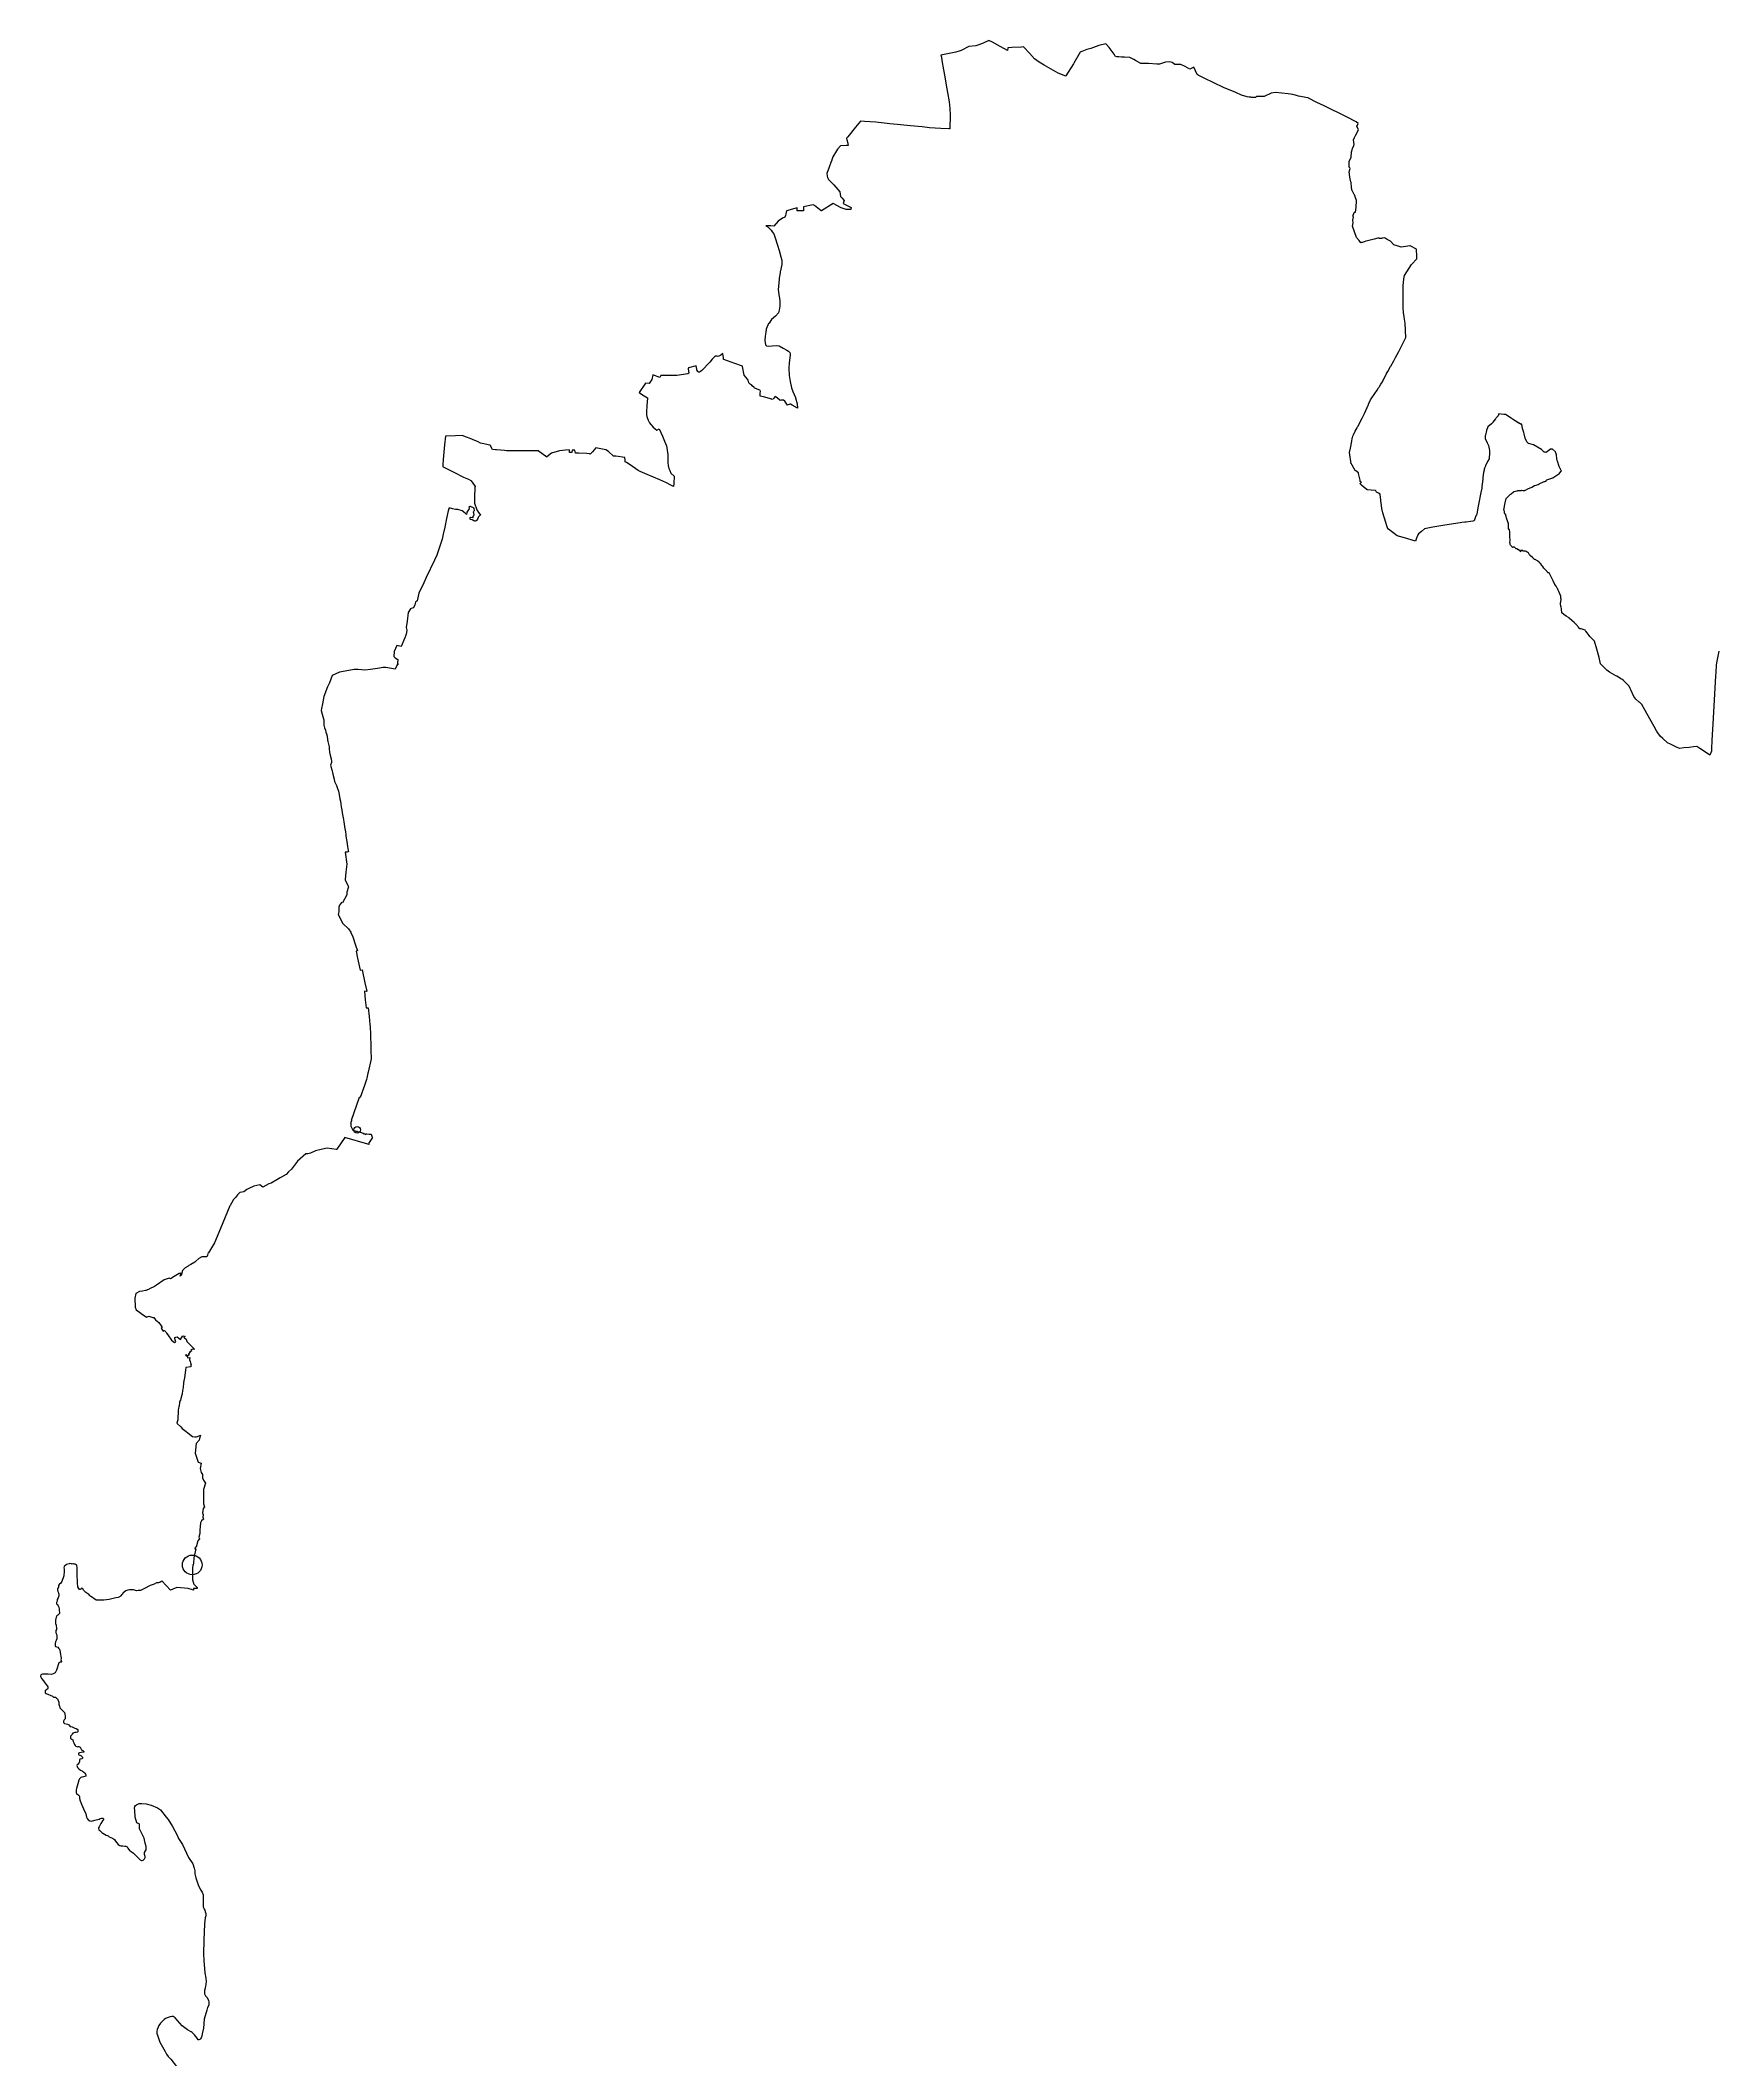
# Model space of a CAD drawing. Header units: metres. Extents: x 253044 to 343232, y 2133901 to 2238178.
# Drawn here: x 253044 to 296340, y 2186039 to 2238178 of the extents above; entities that cross this region are included whole.
import ezdxf

# ---------------------------------------------------------------- set-up
doc = ezdxf.new("R2010")
doc.units = ezdxf.units.M
for name, color, linetype in [('DISTRICT BOUNDRY', 86, 'Continuous'), ('HARBOUR', 1, 'Continuous'), ('HARBOUR TEXT', 250, 'Continuous'), ('PORT', 5, 'Continuous'), ('PORT TEXT', 7, 'Continuous')]:
    doc.layers.add(name, color=color, linetype=linetype)
doc.styles.get("Standard").update_dxf_attribs({"font": 'calibri.ttf'})

msp = doc.modelspace()

# ---------------------------------------------------------------- linework, layer by layer
at = {"layer": 'DISTRICT BOUNDRY'}
msp.add_polyline3d([(296375, 2222404, 0), (296315, 2222109, 0), (296307, 2222044, 0), (296292, 2221854, 0), (296286, 2221773, 0), (296222, 2220676, 0), (296192, 2220101, 0), (296186, 2219897, 0), (296183, 2219825, 0), (296137, 2219725, 0), (296026, 2219797, 0), (295884, 2219891, 0), (295800, 2219946, 0), (295721, 2219937, 0), (295606, 2219922, 0), (295467, 2219907, 0), (295359, 2219895, 0), (295281, 2219930, 0), (295211, 2219964, 0), (295128, 2220002, 0), (295050, 2220036, 0), (294929, 2220149, 0), (294854, 2220212, 0), (294781, 2220327, 0), (294778, 2220331, 0), (294775, 2220334, 0), (294700, 2220462, 0), (294517, 2220796, 0), (294386, 2221026, 0), (294322, 2221089, 0), (294316, 2221094, 0), (294310, 2221099, 0), (294228, 2221167, 0), (294178, 2221240, 0), (294098, 2221409, 0), (294081, 2221444, 0), (294081, 2221446, 0), (294080, 2221448, 0), (294050, 2221512, 0), (293901, 2221655, 0), (293899, 2221658, 0), (293898, 2221661, 0), (293865, 2221681, 0), (293844, 2221693, 0), (293840, 2221697, 0), (293836, 2221700, 0), (293737, 2221761, 0), (293734, 2221761, 0), (293732, 2221761, 0), (293550, 2221863, 0), (293481, 2221913, 0), (293480, 2221914, 0), (293477, 2221917, 0), (293313, 2222081, 0), (293285, 2222246, 0), (293224, 2222461, 0), (293159, 2222668, 0), (293157, 2222670, 0), (293155, 2222672, 0), (293104, 2222726, 0), (293052, 2222779, 0), (293045, 2222788, 0), (293028, 2222809, 0), (292974, 2222877, 0), (292940, 2222920, 0), (292930, 2222933, 0), (292929, 2222933, 0), (292919, 2222946, 0), (292821, 2222982, 0), (292809, 2222986, 0), (292801, 2222986, 0), (292783, 2222986, 0), (292780, 2222986, 0), (292769, 2223001, 0), (292746, 2223030, 0), (292735, 2223044, 0), (292725, 2223058, 0), (292700, 2223089, 0), (292697, 2223093, 0), (292694, 2223095, 0), (292694, 2223095, 0), (292692, 2223097, 0), (292638, 2223146, 0), (292634, 2223149, 0), (292577, 2223198, 0), (292508, 2223259, 0), (292499, 2223265, 0), (292490, 2223272, 0), (292431, 2223312, 0), (292372, 2223355, 0), (292317, 2223395, 0), (292319, 2223401, 0), (292321, 2223407, 0), (292310, 2223482, 0), (292309, 2223492, 0), (292307, 2223503, 0), (292304, 2223548, 0), (292302, 2223552, 0), (292299, 2223555, 0), (292295, 2223562, 0), (292295, 2223569, 0), (292282, 2223627, 0), (292287, 2223664, 0), (292287, 2223664, 0), (292291, 2223672, 0), (292298, 2223751, 0), (292299, 2223762, 0), (292296, 2223765, 0), (292296, 2223767, 0), (292289, 2223825, 0), (292240, 2223946, 0), (292233, 2223965, 0), (292233, 2223965, 0), (292225, 2223983, 0), (292205, 2224026, 0), (292202, 2224032, 0), (292200, 2224037, 0), (292169, 2224084, 0), (292140, 2224129, 0), (292135, 2224138, 0), (292129, 2224148, 0), (292128, 2224150, 0), (292098, 2224214, 0), (292096, 2224221, 0), (292093, 2224227, 0), (292043, 2224326, 0), (291988, 2224429, 0), (291967, 2224431, 0), (291966, 2224431, 0), (291957, 2224439, 0), (291956, 2224440, 0), (291945, 2224448, 0), (291944, 2224459, 0), (291943, 2224464, 0), (291930, 2224476, 0), (291903, 2224501, 0), (291897, 2224506, 0), (291885, 2224517, 0), (291871, 2224529, 0), (291855, 2224551, 0), (291825, 2224591, 0), (291821, 2224597, 0), (291819, 2224599, 0), (291806, 2224618, 0), (291804, 2224618, 0), (291801, 2224620, 0), (291786, 2224642, 0), (291781, 2224649, 0), (291768, 2224668, 0), (291753, 2224682, 0), (291751, 2224684, 0), (291707, 2224726, 0), (291704, 2224732, 0), (291692, 2224738, 0), (291656, 2224756, 0), (291646, 2224761, 0), (291645, 2224762, 0), (291628, 2224775, 0), (291624, 2224774, 0), (291623, 2224774, 0), (291614, 2224777, 0), (291605, 2224780, 0), (291580, 2224805, 0), (291575, 2224809, 0), (291571, 2224814, 0), (291566, 2224818, 0), (291505, 2224873, 0), (291496, 2224879, 0), (291485, 2224894, 0), (291454, 2224942, 0), (291450, 2224948, 0), (291446, 2224954, 0), (291425, 2224967, 0), (291402, 2224982, 0), (291378, 2224990, 0), (291369, 2224993, 0), (291354, 2224991, 0), (291324, 2224988, 0), (291321, 2224993, 0), (291315, 2224997, 0), (291311, 2225000, 0), (291296, 2225013, 0), (291287, 2225019, 0), (291278, 2225006, 0), (291272, 2224999, 0), (291258, 2224980, 0), (291255, 2224971, 0), (291254, 2224997, 0), (291254, 2225003, 0), (291230, 2225010, 0), (291187, 2225031, 0), (291176, 2225037, 0), (291169, 2225039, 0), (291172, 2225040, 0), (291173, 2225041, 0), (291167, 2225048, 0), (291161, 2225051, 0), (291153, 2225052, 0), (291142, 2225053, 0), (291116, 2225079, 0), (291108, 2225085, 0), (291100, 2225091, 0), (291077, 2225090, 0), (291050, 2225089, 0), (291042, 2225087, 0), (291038, 2225089, 0), (291028, 2225106, 0), (290995, 2225147, 0), (290983, 2225163, 0), (290986, 2225179, 0), (290986, 2225181, 0), (290986, 2225182, 0), (290984, 2225186, 0), (290986, 2225188, 0), (290988, 2225192, 0), (290989, 2225199, 0), (290985, 2225202, 0), (290979, 2225208, 0), (290982, 2225273, 0), (290982, 2225278, 0), (290982, 2225283, 0), (290982, 2225293, 0), (290980, 2225338, 0), (290980, 2225353, 0), (290980, 2225368, 0), (290977, 2225437, 0), (290974, 2225497, 0), (290972, 2225528, 0), (290972, 2225533, 0), (290964, 2225544, 0), (290957, 2225552, 0), (290941, 2225572, 0), (290941, 2225595, 0), (290941, 2225596, 0), (290941, 2225608, 0), (290940, 2225629, 0), (290939, 2225688, 0), (290940, 2225693, 0), (290930, 2225724, 0), (290916, 2225770, 0), (290901, 2225815, 0), (290897, 2225829, 0), (290892, 2225843, 0), (290880, 2225880, 0), (290861, 2225941, 0), (290851, 2225957, 0), (290841, 2225973, 0), (290837, 2226007, 0), (290832, 2226049, 0), (290825, 2226057, 0), (290824, 2226058, 0), (290858, 2226236, 0), (290879, 2226351, 0), (290970, 2226435, 0), (290987, 2226449, 0), (291004, 2226462, 0), (291010, 2226468, 0), (291067, 2226520, 0), (291080, 2226525, 0), (291092, 2226530, 0), (291125, 2226536, 0), (291158, 2226543, 0), (291170, 2226547, 0), (291184, 2226553, 0), (291191, 2226555, 0), (291197, 2226555, 0), (291237, 2226554, 0), (291262, 2226554, 0), (291269, 2226557, 0), (291277, 2226561, 0), (291313, 2226559, 0), (291364, 2226556, 0), (291374, 2226561, 0), (291384, 2226566, 0), (291438, 2226597, 0), (291546, 2226644, 0), (291610, 2226685, 0), (291660, 2226693, 0), (291684, 2226703, 0), (291707, 2226713, 0), (291733, 2226725, 0), (291859, 2226785, 0), (291871, 2226787, 0), (291882, 2226790, 0), (291910, 2226796, 0), (291910, 2226802, 0), (291911, 2226809, 0), (291911, 2226810, 0), (291932, 2226827, 0), (292060, 2226874, 0), (292061, 2226874, 0), (292074, 2226879, 0), (292074, 2226879, 0), (292087, 2226885, 0), (292189, 2226950, 0), (292245, 2226988, 0), (292247, 2226990, 0), (292292, 2227044, 0), (292301, 2227051, 0), (292309, 2227058, 0), (292248, 2227171, 0), (292208, 2227312, 0), (292202, 2227331, 0), (292189, 2227376, 0), (292179, 2227477, 0), (292153, 2227554, 0), (292079, 2227619, 0), (292024, 2227626, 0), (291915, 2227538, 0), (291890, 2227542, 0), (291866, 2227547, 0), (291795, 2227610, 0), (291586, 2227737, 0), (291460, 2227768, 0), (291416, 2227812, 0), (291369, 2227911, 0), (291349, 2228018, 0), (291339, 2228050, 0), (291306, 2228158, 0), (291287, 2228264, 0), (291269, 2228267, 0), (291255, 2228268, 0), (291248, 2228272, 0), (291220, 2228290, 0), (291216, 2228293, 0), (291208, 2228298, 0), (291199, 2228301, 0), (291192, 2228302, 0), (291187, 2228304, 0), (291182, 2228307, 0), (291047, 2228401, 0), (291030, 2228412, 0), (291030, 2228412, 0), (291013, 2228424, 0), (290865, 2228516, 0), (290856, 2228516, 0), (290841, 2228516, 0), (290821, 2228516, 0), (290685, 2228539, 0), (290689, 2228519, 0), (290685, 2228506, 0), (290678, 2228483, 0), (290626, 2228428, 0), (290616, 2228417, 0), (290615, 2228417, 0), (290604, 2228405, 0), (290574, 2228367, 0), (290538, 2228321, 0), (290534, 2228314, 0), (290523, 2228292, 0), (290520, 2228290, 0), (290503, 2228274, 0), (290412, 2228202, 0), (290376, 2228107, 0), (290344, 2227982, 0), (290340, 2227968, 0), (290336, 2227954, 0), (290343, 2227898, 0), (290390, 2227787, 0), (290429, 2227719, 0), (290455, 2227587, 0), (290450, 2227531, 0), (290446, 2227385, 0), (290443, 2227379, 0), (290440, 2227372, 0), (290400, 2227300, 0), (290353, 2227211, 0), (290350, 2227203, 0), (290348, 2227195, 0), (290344, 2227185, 0), (290322, 2227128, 0), (290316, 2227105, 0), (290311, 2227081, 0), (290294, 2227020, 0), (290283, 2226893, 0), (290278, 2226828, 0), (290278, 2226826, 0), (290274, 2226803, 0), (290274, 2226803, 0), (290269, 2226779, 0), (290257, 2226663, 0), (290254, 2226635, 0), (290253, 2226626, 0), (290251, 2226618, 0), (290228, 2226500, 0), (290213, 2226420, 0), (290184, 2226277, 0), (290151, 2226111, 0), (290129, 2225998, 0), (290112, 2225916, 0), (290107, 2225914, 0), (290104, 2225907, 0), (290102, 2225903, 0), (290088, 2225877, 0), (290087, 2225872, 0), (290067, 2225801, 0), (290057, 2225772, 0), (290047, 2225770, 0), (290018, 2225765, 0), (289960, 2225756, 0), (289853, 2225741, 0), (289832, 2225738, 0), (289832, 2225738, 0), (289811, 2225735, 0), (289738, 2225726, 0), (289696, 2225718, 0), (289695, 2225718, 0), (289632, 2225714, 0), (289245, 2225652, 0), (288992, 2225606, 0), (288777, 2225565, 0), (288696, 2225496, 0), (288621, 2225433, 0), (288598, 2225413, 0), (288580, 2225362, 0), (288577, 2225353, 0), (288538, 2225245, 0), (288257, 2225335, 0), (288064, 2225382, 0), (287954, 2225469, 0), (287842, 2225555, 0), (287833, 2225561, 0), (287825, 2225567, 0), (287800, 2225646, 0), (287775, 2225732, 0), (287701, 2225980, 0), (287668, 2226088, 0), (287661, 2226167, 0), (287648, 2226289, 0), (287647, 2226297, 0), (287646, 2226304, 0), (287645, 2226316, 0), (287632, 2226441, 0), (287630, 2226451, 0), (287629, 2226461, 0), (287586, 2226485, 0), (287535, 2226513, 0), (287526, 2226531, 0), (287518, 2226545, 0), (287512, 2226554, 0), (287396, 2226561, 0), (287305, 2226570, 0), (287289, 2226574, 0), (287286, 2226575, 0), (287284, 2226575, 0), (287284, 2226580, 0), (287284, 2226583, 0), (287215, 2226637, 0), (287144, 2226696, 0), (287116, 2226731, 0), (287116, 2226736, 0), (287130, 2226752, 0), (287145, 2226768, 0), (287115, 2226787, 0), (287104, 2226793, 0), (287109, 2226800, 0), (287113, 2226805, 0), (287111, 2226818, 0), (287088, 2226924, 0), (287070, 2226995, 0), (287069, 2227002, 0), (287067, 2227009, 0), (286998, 2227059, 0), (286984, 2227069, 0), (286983, 2227071, 0), (286982, 2227073, 0), (286905, 2227207, 0), (286897, 2227222, 0), (286895, 2227226, 0), (286886, 2227242, 0), (286880, 2227247, 0), (286837, 2227536, 0), (286859, 2227650, 0), (286895, 2227830, 0), (286909, 2227902, 0), (286910, 2227911, 0), (286910, 2227911, 0), (286912, 2227920, 0), (286922, 2227958, 0), (286932, 2227977, 0), (286942, 2227996, 0), (286988, 2228084, 0), (287034, 2228171, 0), (287039, 2228180, 0), (287047, 2228197, 0), (287057, 2228219, 0), (287090, 2228281, 0), (287163, 2228420, 0), (287223, 2228542, 0), (287295, 2228700, 0), (287323, 2228760, 0), (287327, 2228771, 0), (287331, 2228781, 0), (287382, 2228895, 0), (287435, 2228976, 0), (287455, 2229005, 0), (287490, 2229059, 0), (287548, 2229147, 0), (287588, 2229208, 0), (287599, 2229226, 0), (287610, 2229243, 0), (287649, 2229299, 0), (287689, 2229363, 0), (287701, 2229386, 0), (287714, 2229409, 0), (287787, 2229555, 0), (287792, 2229567, 0), (287795, 2229573, 0), (287824, 2229625, 0), (287900, 2229759, 0), (287902, 2229763, 0), (287979, 2229900, 0), (288012, 2229959, 0), (288029, 2229992, 0), (288110, 2230145, 0), (288119, 2230163, 0), (288135, 2230195, 0), (288154, 2230234, 0), (288292, 2230502, 0), (288293, 2230504, 0), (288293, 2230508, 0), (288271, 2230873, 0), (288250, 2231031, 0), (288250, 2231038, 0), (288235, 2231151, 0), (288219, 2231272, 0), (288219, 2231394, 0), (288219, 2231404, 0), (288222, 2231527, 0), (288225, 2231648, 0), (288224, 2231667, 0), (288219, 2231764, 0), (288219, 2231823, 0), (288219, 2231835, 0), (288221, 2231853, 0), (288240, 2232009, 0), (288242, 2232019, 0), (288249, 2232068, 0), (288256, 2232110, 0), (288440, 2232394, 0), (288444, 2232400, 0), (288449, 2232403, 0), (288577, 2232539, 0), (288575, 2232597, 0), (288567, 2232788, 0), (288400, 2232875, 0), (288396, 2232874, 0), (288392, 2232873, 0), (288294, 2232856, 0), (288171, 2232835, 0), (288068, 2232872, 0), (287984, 2232903, 0), (287896, 2232990, 0), (287811, 2233039, 0), (287758, 2233073, 0), (287753, 2233077, 0), (287749, 2233077, 0), (287691, 2233068, 0), (287682, 2233067, 0), (287675, 2233065, 0), (287670, 2233064, 0), (287610, 2233066, 0), (287600, 2233068, 0), (287587, 2233070, 0), (287580, 2233069, 0), (287573, 2233069, 0), (287476, 2233046, 0), (287370, 2233020, 0), (287265, 2232993, 0), (287260, 2232992, 0), (287256, 2232991, 0), (287218, 2232979, 0), (287163, 2232962, 0), (287161, 2232962, 0), (287146, 2232963, 0), (287140, 2232964, 0), (287139, 2232961, 0), (287134, 2232951, 0), (287085, 2233012, 0), (287022, 2233091, 0), (286912, 2233379, 0), (286936, 2233470, 0), (286927, 2233540, 0), (286941, 2233617, 0), (286933, 2233629, 0), (286926, 2233641, 0), (286961, 2233733, 0), (286964, 2233739, 0), (286972, 2233740, 0), (286989, 2233743, 0), (287010, 2233859, 0), (287017, 2234040, 0), (286981, 2234136, 0), (286980, 2234140, 0), (286980, 2234145, 0), (286963, 2234192, 0), (286960, 2234195, 0), (286958, 2234197, 0), (286922, 2234269, 0), (286904, 2234304, 0), (286899, 2234311, 0), (286895, 2234318, 0), (286890, 2234396, 0), (286884, 2234501, 0), (286879, 2234502, 0), (286878, 2234506, 0), (286873, 2234523, 0), (286855, 2234605, 0), (286846, 2234647, 0), (286844, 2234652, 0), (286842, 2234658, 0), (286830, 2234782, 0), (286852, 2234867, 0), (286853, 2234872, 0), (286844, 2234883, 0), (286839, 2234889, 0), (286835, 2234893, 0), (286833, 2234913, 0), (286827, 2234976, 0), (286832, 2235012, 0), (286831, 2235034, 0), (286830, 2235044, 0), (286829, 2235051, 0), (286827, 2235060, 0), (286878, 2235153, 0), (286892, 2235299, 0), (286904, 2235351, 0), (286911, 2235382, 0), (286947, 2235460, 0), (286945, 2235460, 0), (286945, 2235460, 0), (286952, 2235475, 0), (286958, 2235489, 0), (286938, 2235610, 0), (286968, 2235668, 0), (286995, 2235719, 0), (287074, 2235867, 0), (287026, 2235967, 0), (287040, 2235993, 0), (287063, 2236034, 0), (287010, 2236078, 0), (286756, 2236201, 0), (286182, 2236484, 0), (285991, 2236575, 0), (285776, 2236688, 0), (285767, 2236693, 0), (285765, 2236693, 0), (285523, 2236740, 0), (285440, 2236761, 0), (285431, 2236763, 0), (285373, 2236777, 0), (285257, 2236796, 0), (284925, 2236831, 0), (284819, 2236819, 0), (284637, 2236731, 0), (284439, 2236729, 0), (284412, 2236702, 0), (284308, 2236707, 0), (284292, 2236709, 0), (284249, 2236715, 0), (284193, 2236723, 0), (284048, 2236767, 0), (283904, 2236828, 0), (283582, 2236964, 0), (283088, 2237199, 0), (282928, 2237279, 0), (282906, 2237298, 0), (282820, 2237489, 0), (282713, 2237438, 0), (282592, 2237500, 0), (282483, 2237555, 0), (282351, 2237552, 0), (282329, 2237553, 0), (282264, 2237603, 0), (282200, 2237620, 0), (282091, 2237615, 0), (281935, 2237568, 0), (281864, 2237565, 0), (281652, 2237577, 0), (281552, 2237581, 0), (281448, 2237585, 0), (281309, 2237659, 0), (281270, 2237680, 0), (281170, 2237732, 0), (281026, 2237741, 0), (280949, 2237746, 0), (280880, 2237750, 0), (280831, 2237756, 0), (280791, 2237774, 0), (280760, 2237820, 0), (280637, 2237994, 0), (280561, 2238072, 0), (280548, 2238086, 0), (280369, 2238048, 0), (280156, 2237972, 0), (280053, 2237940, 0), (279929, 2237892, 0), (279900, 2237880, 0), (279881, 2237873, 0), (279724, 2237589, 0), (279716, 2237575, 0), (279517, 2237263, 0), (279513, 2237257, 0), (279315, 2237333, 0), (278956, 2237540, 0), (278826, 2237618, 0), (278710, 2237703, 0), (278577, 2237847, 0), (278433, 2238002, 0), (278425, 2238010, 0), (278367, 2238006, 0), (278118, 2237991, 0), (278020, 2237988, 0), (278012, 2237915, 0), (277935, 2237958, 0), (277817, 2238023, 0), (277817, 2238023, 0), (277621, 2238128, 0), (277527, 2238178, 0), (277366, 2238097, 0), (277188, 2238041, 0), (277008, 2238021, 0), (276811, 2237915, 0), (276678, 2237875, 0), (276292, 2237797, 0), (276301, 2237741, 0), (276312, 2237671, 0), (276315, 2237658, 0), (276360, 2237415, 0), (276389, 2237236, 0), (276425, 2237023, 0), (276457, 2236835, 0), (276500, 2236590, 0), (276522, 2236423, 0), (276531, 2236249, 0), (276524, 2235897, 0), (276494, 2235898, 0), (276284, 2235906, 0), (275995, 2235924, 0), (275809, 2235947, 0), (275501, 2235973, 0), (275157, 2236006, 0), (274968, 2236027, 0), (274607, 2236062, 0), (274316, 2236085, 0), (274210, 2236095, 0), (274083, 2235941, 0), (273883, 2235691, 0), (273854, 2235650, 0), (273864, 2235608, 0), (273884, 2235520, 0), (273884, 2235517, 0), (273893, 2235466, 0), (273847, 2235463, 0), (273698, 2235454, 0), (273626, 2235376, 0), (273617, 2235366, 0), (273592, 2235323, 0), (273502, 2235173, 0), (273474, 2235093, 0), (273471, 2235085, 0), (273451, 2235026, 0), (273405, 2234904, 0), (273342, 2234738, 0), (273357, 2234672, 0), (273366, 2234641, 0), (273384, 2234585, 0), (273523, 2234444, 0), (273681, 2234270, 0), (273696, 2234145, 0), (273729, 2234111, 0), (273795, 2234041, 0), (273771, 2233970, 0), (273972, 2233863, 0), (273965, 2233820, 0), (273963, 2233809, 0), (273843, 2233812, 0), (273711, 2233853, 0), (273505, 2233969, 0), (273209, 2233777, 0), (273205, 2233774, 0), (273199, 2233779, 0), (273023, 2233916, 0), (272996, 2233931, 0), (272742, 2233884, 0), (272739, 2233773, 0), (272578, 2233778, 0), (272581, 2233851, 0), (272304, 2233776, 0), (272291, 2233702, 0), (272289, 2233688, 0), (272276, 2233652, 0), (272262, 2233611, 0), (272197, 2233589, 0), (272085, 2233512, 0), (271975, 2233380, 0), (271901, 2233393, 0), (271771, 2233393, 0), (271827, 2233353, 0), (271881, 2233303, 0), (271905, 2233275, 0), (271938, 2233236, 0), (271974, 2233187, 0), (272014, 2233079, 0), (272067, 2232912, 0), (272121, 2232725, 0), (272123, 2232719, 0), (272161, 2232590, 0), (272181, 2232504, 0), (272181, 2232447, 0), (272182, 2232389, 0), (272168, 2232313, 0), (272146, 2232230, 0), (272142, 2232208, 0), (272138, 2232177, 0), (272116, 2232038, 0), (272114, 2232019, 0), (272106, 2231905, 0), (272090, 2231745, 0), (272098, 2231681, 0), (272106, 2231611, 0), (272119, 2231524, 0), (272131, 2231442, 0), (272132, 2231317, 0), (272118, 2231210, 0), (272097, 2231143, 0), (272096, 2231142, 0), (272021, 2231061, 0), (271917, 2230968, 0), (271856, 2230879, 0), (271843, 2230869, 0), (271779, 2230724, 0), (271769, 2230647, 0), (271755, 2230537, 0), (271742, 2230431, 0), (271760, 2230319, 0), (271785, 2230295, 0), (271786, 2230294, 0), (271788, 2230294, 0), (271827, 2230286, 0), (271937, 2230292, 0), (272058, 2230302, 0), (272118, 2230294, 0), (272222, 2230232, 0), (272309, 2230179, 0), (272359, 2230149, 0), (272390, 2230123, 0), (272400, 2230081, 0), (272396, 2230051, 0), (272374, 2229850, 0), (272366, 2229710, 0), (272376, 2229526, 0), (272395, 2229370, 0), (272437, 2229208, 0), (272471, 2229108, 0), (272533, 2228961, 0), (272537, 2228946, 0), (272576, 2228791, 0), (272591, 2228685, 0), (272451, 2228757, 0), (272406, 2228783, 0), (272386, 2228788, 0), (272333, 2228759, 0), (272333, 2228759, 0), (272332, 2228760, 0), (272265, 2228861, 0), (272229, 2228892, 0), (272170, 2228885, 0), (272141, 2228882, 0), (272068, 2228940, 0), (272011, 2228985, 0), (271970, 2228930, 0), (271957, 2228912, 0), (271929, 2228908, 0), (271922, 2228910, 0), (271711, 2228973, 0), (271621, 2228993, 0), (271627, 2229070, 0), (271631, 2229119, 0), (271625, 2229129, 0), (271617, 2229144, 0), (271547, 2229175, 0), (271533, 2229181, 0), (271478, 2229202, 0), (271467, 2229213, 0), (271419, 2229257, 0), (271400, 2229281, 0), (271365, 2229300, 0), (271335, 2229339, 0), (271317, 2229403, 0), (271295, 2229434, 0), (271258, 2229479, 0), (271214, 2229533, 0), (271166, 2229753, 0), (271164, 2229763, 0), (270969, 2229838, 0), (270690, 2229935, 0), (270681, 2229938, 0), (270680, 2229951, 0), (270675, 2229985, 0), (270662, 2230089, 0), (270605, 2230051, 0), (270542, 2230015, 0), (270512, 2230023, 0), (270488, 2230025, 0), (270470, 2230025, 0), (270447, 2230011, 0), (270415, 2229976, 0), (270387, 2229945, 0), (270321, 2229873, 0), (270120, 2229656, 0), (270084, 2229625, 0), (270061, 2229613, 0), (270049, 2229611, 0), (270048, 2229611, 0), (270031, 2229614, 0), (270021, 2229620, 0), (270012, 2229630, 0), (269993, 2229667, 0), (269989, 2229688, 0), (269970, 2229775, 0), (269776, 2229725, 0), (269766, 2229696, 0), (269783, 2229585, 0), (269754, 2229570, 0), (269477, 2229524, 0), (269351, 2229522, 0), (269143, 2229529, 0), (269088, 2229528, 0), (269058, 2229528, 0), (269037, 2229472, 0), (268853, 2229543, 0), (268829, 2229418, 0), (268762, 2229318, 0), (268668, 2229325, 0), (268497, 2229082, 0), (268506, 2229076, 0), (268632, 2228996, 0), (268720, 2228948, 0), (268708, 2228839, 0), (268699, 2228757, 0), (268692, 2228567, 0), (268689, 2228510, 0), (268697, 2228462, 0), (268714, 2228415, 0), (268729, 2228370, 0), (268767, 2228303, 0), (268804, 2228262, 0), (268863, 2228188, 0), (268912, 2228151, 0), (268955, 2228115, 0), (269020, 2228144, 0), (269102, 2227959, 0), (269156, 2227827, 0), (269204, 2227710, 0), (269226, 2227595, 0), (269241, 2227484, 0), (269243, 2227465, 0), (269242, 2227336, 0), (269242, 2227267, 0), (269249, 2227199, 0), (269263, 2227124, 0), (269288, 2227070, 0), (269317, 2227004, 0), (269408, 2226923, 0), (269395, 2226738, 0), (269389, 2226658, 0), (269338, 2226685, 0), (269190, 2226761, 0), (269037, 2226833, 0), (268707, 2226971, 0), (268527, 2227043, 0), (268474, 2227074, 0), (268267, 2227217, 0), (268177, 2227276, 0), (268142, 2227299, 0), (268137, 2227346, 0), (268131, 2227411, 0), (267902, 2227438, 0), (267840, 2227439, 0), (267712, 2227563, 0), (267641, 2227603, 0), (267383, 2227660, 0), (267295, 2227558, 0), (267295, 2227558, 0), (267240, 2227493, 0), (267216, 2227499, 0), (267150, 2227515, 0), (266943, 2227517, 0), (266853, 2227521, 0), (266843, 2227599, 0), (266769, 2227600, 0), (266764, 2227536, 0), (266703, 2227533, 0), (266702, 2227608, 0), (266600, 2227600, 0), (266443, 2227579, 0), (266235, 2227517, 0), (266119, 2227428, 0), (266113, 2227420, 0), (265893, 2227578, 0), (265852, 2227582, 0), (265430, 2227582, 0), (265076, 2227581, 0), (265074, 2227581, 0), (265024, 2227585, 0), (264817, 2227602, 0), (264788, 2227605, 0), (264716, 2227610, 0), (264657, 2227723, 0), (264599, 2227733, 0), (264494, 2227764, 0), (264402, 2227777, 0), (264346, 2227809, 0), (264199, 2227871, 0), (264138, 2227896, 0), (264045, 2227933, 0), (263929, 2227978, 0), (263763, 2227968, 0), (263503, 2227955, 0), (263474, 2227731, 0), (263439, 2227358, 0), (263431, 2227215, 0), (263436, 2227176, 0), (263437, 2227166, 0), (263581, 2227094, 0), (263695, 2227038, 0), (263968, 2226904, 0), (264094, 2226845, 0), (264157, 2226816, 0), (264168, 2226801, 0), (264250, 2226681, 0), (264263, 2226662, 0), (264262, 2226631, 0), (264253, 2226383, 0), (264250, 2226232, 0), (264306, 2226060, 0), (264350, 2225988, 0), (264390, 2225944, 0), (264404, 2225936, 0), (264408, 2225928, 0), (264377, 2225898, 0), (264371, 2225893, 0), (264361, 2225883, 0), (264350, 2225875, 0), (264342, 2225857, 0), (264340, 2225833, 0), (264313, 2225789, 0), (264307, 2225782, 0), (264301, 2225777, 0), (264296, 2225772, 0), (264287, 2225769, 0), (264269, 2225765, 0), (264258, 2225766, 0), (264241, 2225769, 0), (264229, 2225774, 0), (264187, 2225796, 0), (264144, 2225809, 0), (264137, 2225811, 0), (264138, 2225820, 0), (264139, 2225846, 0), (264139, 2225862, 0), (264146, 2225868, 0), (264205, 2225861, 0), (264214, 2225862, 0), (264215, 2225868, 0), (264216, 2225880, 0), (264213, 2225893, 0), (264213, 2225898, 0), (264223, 2225899, 0), (264229, 2225901, 0), (264235, 2225906, 0), (264244, 2225925, 0), (264229, 2225968, 0), (264229, 2225981, 0), (264228, 2225986, 0), (264228, 2225992, 0), (264226, 2226004, 0), (264234, 2226019, 0), (264239, 2226027, 0), (264248, 2226040, 0), (264243, 2226092, 0), (264243, 2226099, 0), (264237, 2226103, 0), (264147, 2226138, 0), (264135, 2226142, 0), (264127, 2226139, 0), (264114, 2226134, 0), (264103, 2226128, 0), (264111, 2226118, 0), (264100, 2226059, 0), (264095, 2226053, 0), (264051, 2226000, 0), (264049, 2225981, 0), (264042, 2225943, 0), (264046, 2225937, 0), (264042, 2225935, 0), (264040, 2225939, 0), (264005, 2225967, 0), (263928, 2226034, 0), (263819, 2226065, 0), (263756, 2226063, 0), (263679, 2226080, 0), (263592, 2226108, 0), (263573, 2226027, 0), (263528, 2225834, 0), (263480, 2225609, 0), (263440, 2225427, 0), (263412, 2225302, 0), (263400, 2225249, 0), (263356, 2225116, 0), (263280, 2224889, 0), (263220, 2224760, 0), (263118, 2224545, 0), (263106, 2224521, 0), (263006, 2224308, 0), (262945, 2224171, 0), (262816, 2223901, 0), (262767, 2223706, 0), (262730, 2223673, 0), (262706, 2223604, 0), (262676, 2223527, 0), (262611, 2223512, 0), (262602, 2223498, 0), (262540, 2223406, 0), (262510, 2223181, 0), (262487, 2223021, 0), (262499, 2222945, 0), (262505, 2222942, 0), (262482, 2222847, 0), (262478, 2222822, 0), (262452, 2222755, 0), (262360, 2222530, 0), (262246, 2222553, 0), (262177, 2222402, 0), (262166, 2222266, 0), (262175, 2222260, 0), (262205, 2222237, 0), (262270, 2222193, 0), (262266, 2222100, 0), (262273, 2222089, 0), (262273, 2222073, 0), (262271, 2222065, 0), (262267, 2222056, 0), (262259, 2222075, 0), (262201, 2221944, 0), (261959, 2221981, 0), (261890, 2221987, 0), (261746, 2221961, 0), (261622, 2221945, 0), (261565, 2221935, 0), (261415, 2221915, 0), (261250, 2221933, 0), (261192, 2221936, 0), (261142, 2221937, 0), (260819, 2221871, 0), (260762, 2221861, 0), (260572, 2221776, 0), (260506, 2221591, 0), (260454, 2221486, 0), (260360, 2221238, 0), (260341, 2221138, 0), (260322, 2221044, 0), (260300, 2220930, 0), (260290, 2220876, 0), (260317, 2220779, 0), (260349, 2220658, 0), (260358, 2220630, 0), (260360, 2220625, 0), (260363, 2220493, 0), (260381, 2220427, 0), (260400, 2220365, 0), (260415, 2220316, 0), (260427, 2220275, 0), (260445, 2220213, 0), (260453, 2220118, 0), (260465, 2220074, 0), (260483, 2220005, 0), (260500, 2219937, 0), (260501, 2219888, 0), (260503, 2219799, 0), (260525, 2219718, 0), (260551, 2219627, 0), (260558, 2219560, 0), (260562, 2219535, 0), (260531, 2219461, 0), (260548, 2219405, 0), (260562, 2219356, 0), (260564, 2219348, 0), (260563, 2219348, 0), (260592, 2219231, 0), (260623, 2219101, 0), (260636, 2219043, 0), (260663, 2218991, 0), (260691, 2218940, 0), (260716, 2218857, 0), (260736, 2218788, 0), (260759, 2218710, 0), (260756, 2218707, 0), (260776, 2218593, 0), (260787, 2218531, 0), (260798, 2218459, 0), (260810, 2218391, 0), (260821, 2218313, 0), (260835, 2218234, 0), (260842, 2218188, 0), (260865, 2218059, 0), (260876, 2217990, 0), (260883, 2217950, 0), (260896, 2217872, 0), (260916, 2217741, 0), (260928, 2217669, 0), (260925, 2217663, 0), (260930, 2217629, 0), (260951, 2217494, 0), (260972, 2217361, 0), (260989, 2217257, 0), (260994, 2217223, 0), (260976, 2217222, 0), (260958, 2217220, 0), (260937, 2217219, 0), (260922, 2217218, 0), (260913, 2217218, 0), (260951, 2216905, 0), (260932, 2216700, 0), (260913, 2216515, 0), (260912, 2216505, 0), (260913, 2216499, 0), (260978, 2216355, 0), (260985, 2216338, 0), (260994, 2216320, 0), (260953, 2216187, 0), (260952, 2216117, 0), (260845, 2215909, 0), (260817, 2215914, 0), (260789, 2215883, 0), (260768, 2215848, 0), (260748, 2215799, 0), (260751, 2215680, 0), (260728, 2215606, 0), (260847, 2215371, 0), (260999, 2215233, 0), (261054, 2215150, 0), (261057, 2215145, 0), (261110, 2215033, 0), (261182, 2214814, 0), (261230, 2214673, 0), (261194, 2214660, 0), (261229, 2214478, 0), (261302, 2214173, 0), (261346, 2214180, 0), (261422, 2213847, 0), (261474, 2213625, 0), (261458, 2213623, 0), (261408, 2213625, 0), (261428, 2213407, 0), (261451, 2213195, 0), (261506, 2213198, 0), (261529, 2212970, 0), (261547, 2212766, 0), (261557, 2212705, 0), (261563, 2212516, 0), (261569, 2212392, 0), (261571, 2212302, 0), (261574, 2212213, 0), (261575, 2212043, 0), (261583, 2211940, 0), (261583, 2211878, 0), (261504, 2211532, 0), (261499, 2211507, 0), (261482, 2211424, 0), (261473, 2211379, 0), (261462, 2211346, 0), (261407, 2211188, 0), (261296, 2210881, 0), (261273, 2210885, 0), (261064, 2210292, 0), (261080, 2210285, 0), (261053, 2210229, 0), (261057, 2210216, 0), (261061, 2210189, 0), (261061, 2210185, 0), (261060, 2210140, 0), (261113, 2210039, 0), (261196, 2210015, 0), (261226, 2210006, 0), (261302, 2209984, 0), (261377, 2209960, 0), (261374, 2209951, 0), (261393, 2209946, 0), (261395, 2209954, 0), (261421, 2209946, 0), (261417, 2209931, 0), (261436, 2209928, 0), (261441, 2209944, 0), (261473, 2209941, 0), (261533, 2209935, 0), (261580, 2209931, 0), (261611, 2209858, 0), (261614, 2209850, 0), (261512, 2209694, 0), (261535, 2209669, 0), (261497, 2209680, 0), (260903, 2209846, 0), (260693, 2209550, 0), (260691, 2209538, 0), (260675, 2209540, 0), (260570, 2209555, 0), (260555, 2209557, 0), (260447, 2209573, 0), (260325, 2209546, 0), (260142, 2209504, 0), (260013, 2209441, 0), (259951, 2209431, 0), (259939, 2209427, 0), (259892, 2209425, 0), (259683, 2209234, 0), (259574, 2209100, 0), (259523, 2209030, 0), (259445, 2208959, 0), (259387, 2208893, 0), (259236, 2208812, 0), (259144, 2208760, 0), (259000, 2208673, 0), (258943, 2208652, 0), (258790, 2208570, 0), (258708, 2208623, 0), (258634, 2208610, 0), (258554, 2208595, 0), (258426, 2208529, 0), (258370, 2208504, 0), (258292, 2208446, 0), (258188, 2208427, 0), (258133, 2208365, 0), (258078, 2208303, 0), (258024, 2208243, 0), (258015, 2208212, 0), (258014, 2208211, 0), (257941, 2208096, 0), (257935, 2208081, 0), (257750, 2207645, 0), (257607, 2207294, 0), (257537, 2207130, 0), (257379, 2206871, 0), (257373, 2206876, 0), (257355, 2206813, 0), (257340, 2206765, 0), (257211, 2206766, 0), (257138, 2206725, 0), (257059, 2206656, 0), (257034, 2206632, 0), (256923, 2206568, 0), (256907, 2206560, 0), (256876, 2206541, 0), (256857, 2206527, 0), (256785, 2206484, 0), (256766, 2206470, 0), (256748, 2206451, 0), (256712, 2206418, 0), (256680, 2206289, 0), (256652, 2206270, 0), (256649, 2206274, 0), (256659, 2206298, 0), (256669, 2206345, 0), (256627, 2206339, 0), (256500, 2206262, 0), (256402, 2206202, 0), (256367, 2206216, 0), (256341, 2206210, 0), (256341, 2206209, 0), (256235, 2206170, 0), (256042, 2206033, 0), (255990, 2206005, 0), (255863, 2205939, 0), (255859, 2205938, 0), (255849, 2205933, 0), (255832, 2205926, 0), (255804, 2205914, 0), (255788, 2205907, 0), (255770, 2205899, 0), (255761, 2205895, 0), (255677, 2205882, 0), (255599, 2205870, 0), (255510, 2205821, 0), (255481, 2205701, 0), (255492, 2205471, 0), (255520, 2205402, 0), (255600, 2205342, 0), (255682, 2205281, 0), (255723, 2205252, 0), (255781, 2205206, 0), (255844, 2205236, 0), (255845, 2205237, 0), (255919, 2205206, 0), (255948, 2205200, 0), (255969, 2205202, 0), (256015, 2205143, 0), (256058, 2205105, 0), (256097, 2205069, 0), (256159, 2204986, 0), (256159, 2204985, 0), (256187, 2204946, 0), (256160, 2204925, 0), (256214, 2204848, 0), (256248, 2204869, 0), (256278, 2204830, 0), (256298, 2204801, 0), (256335, 2204754, 0), (256426, 2204616, 0), (256508, 2204553, 0), (256537, 2204569, 0), (256514, 2204648, 0), (256516, 2204689, 0), (256542, 2204694, 0), (256578, 2204702, 0), (256659, 2204635, 0), (256685, 2204678, 0), (256720, 2204729, 0), (256780, 2204708, 0), (256773, 2204708, 0), (256766, 2204705, 0), (256758, 2204702, 0), (256751, 2204695, 0), (256749, 2204687, 0), (256752, 2204676, 0), (256760, 2204671, 0), (256769, 2204665, 0), (256774, 2204662, 0), (256780, 2204661, 0), (256786, 2204659, 0), (256792, 2204654, 0), (256799, 2204650, 0), (256810, 2204631, 0), (256812, 2204628, 0), (256812, 2204618, 0), (256812, 2204601, 0), (256817, 2204596, 0), (256820, 2204592, 0), (256828, 2204583, 0), (256834, 2204576, 0), (256854, 2204555, 0), (256875, 2204526, 0), (256880, 2204521, 0), (256919, 2204491, 0), (256922, 2204490, 0), (256940, 2204470, 0), (256963, 2204447, 0), (256970, 2204439, 0), (256975, 2204434, 0), (256990, 2204418, 0), (256996, 2204411, 0), (257016, 2204390, 0), (257018, 2204388, 0), (256999, 2204378, 0), (256968, 2204384, 0), (256955, 2204378, 0), (256951, 2204376, 0), (256928, 2204365, 0), (256936, 2204355, 0), (256945, 2204345, 0), (256946, 2204339, 0), (256946, 2204336, 0), (256943, 2204333, 0), (256934, 2204330, 0), (256931, 2204327, 0), (256917, 2204316, 0), (256912, 2204317, 0), (256901, 2204319, 0), (256897, 2204312, 0), (256904, 2204304, 0), (256870, 2204257, 0), (256871, 2204245, 0), (256888, 2204237, 0), (256840, 2204215, 0), (256801, 2204239, 0), (256793, 2204226, 0), (256815, 2204211, 0), (256832, 2204211, 0), (256834, 2204211, 0), (256840, 2204185, 0), (256847, 2204160, 0), (256904, 2204165, 0), (256895, 2204110, 0), (256909, 2204065, 0), (256919, 2204031, 0), (256924, 2204015, 0), (256928, 2204001, 0), (256934, 2203978, 0), (256925, 2203978, 0), (256923, 2203930, 0), (256797, 2203914, 0), (256788, 2203840, 0), (256761, 2203642, 0), (256748, 2203565, 0), (256745, 2203550, 0), (256740, 2203520, 0), (256735, 2203471, 0), (256730, 2203437, 0), (256726, 2203398, 0), (256721, 2203360, 0), (256714, 2203307, 0), (256703, 2203238, 0), (256701, 2203226, 0), (256689, 2203180, 0), (256677, 2203132, 0), (256671, 2203108, 0), (256660, 2203064, 0), (256640, 2203039, 0), (256640, 2203037, 0), (256637, 2203021, 0), (256635, 2203006, 0), (256623, 2202923, 0), (256618, 2202896, 0), (256613, 2202859, 0), (256596, 2202813, 0), (256594, 2202555, 0), (256586, 2202535, 0), (256562, 2202473, 0), (256562, 2202473, 0), (256563, 2202471, 0), (256574, 2202461, 0), (256666, 2202378, 0), (256707, 2202339, 0), (256810, 2202257, 0), (256854, 2202220, 0), (256969, 2202127, 0), (257032, 2202120, 0), (257075, 2202117, 0), (257101, 2202127, 0), (257176, 2202159, 0), (257178, 2202160, 0), (257153, 2202079, 0), (257140, 2202036, 0), (257067, 2201950, 0), (257040, 2201701, 0), (257119, 2201465, 0), (257192, 2201438, 0), (257168, 2201303, 0), (257194, 2201199, 0), (257230, 2201149, 0), (257232, 2201065, 0), (257252, 2200998, 0), (257309, 2200926, 0), (257258, 2200763, 0), (257250, 2200388, 0), (257284, 2200316, 0), (257247, 2200273, 0), (257230, 2200159, 0), (257245, 2200106, 0), (257233, 2200050, 0), (257252, 2199997, 0), (257201, 2199947, 0), (257173, 2199899, 0), (257161, 2199707, 0), (257157, 2199622, 0), (257133, 2199530, 0), (257154, 2199483, 0), (257107, 2199438, 0), (257069, 2199272, 0), (257059, 2199274, 0), (257044, 2199278, 0), (257033, 2199231, 0), (257050, 2199228, 0), (257058, 2199227, 0), (257003, 2198992, 0), (256995, 2198858, 0), (256967, 2198748, 0), (256971, 2198426, 0), (256995, 2198339, 0), (256996, 2198332, 0), (257001, 2198316, 0), (257088, 2198231, 0), (257087, 2198202, 0), (256995, 2198208, 0), (256999, 2198164, 0), (256862, 2198201, 0), (256566, 2198231, 0), (256401, 2198160, 0), (256177, 2198403, 0), (256176, 2198400, 0), (256165, 2198385, 0), (256151, 2198374, 0), (256130, 2198363, 0), (256107, 2198356, 0), (256093, 2198352, 0), (256081, 2198350, 0), (256040, 2198348, 0), (255982, 2198320, 0), (255878, 2198284, 0), (255734, 2198206, 0), (255627, 2198156, 0), (255571, 2198149, 0), (255525, 2198147, 0), (255451, 2198170, 0), (255397, 2198170, 0), (255341, 2198167, 0), (255299, 2198158, 0), (255253, 2198140, 0), (255213, 2198119, 0), (255180, 2198088, 0), (255155, 2198061, 0), (255140, 2198038, 0), (255124, 2198013, 0), (255100, 2197995, 0), (255051, 2197972, 0), (254991, 2197961, 0), (254819, 2197919, 0), (254679, 2197905, 0), (254536, 2197903, 0), (254485, 2197907, 0), (254340, 2198005, 0), (254324, 2198016, 0), (254308, 2198029, 0), (254294, 2198054, 0), (254268, 2198065, 0), (254219, 2198098, 0), (254173, 2198143, 0), (254154, 2198163, 0), (254149, 2198183, 0), (254142, 2198196, 0), (254127, 2198205, 0), (254111, 2198212, 0), (254096, 2198205, 0), (254084, 2198191, 0), (254069, 2198180, 0), (254056, 2198182, 0), (254038, 2198204, 0), (254010, 2198248, 0), (254010, 2198276, 0), (254005, 2198321, 0), (254003, 2198370, 0), (254001, 2198433, 0), (253989, 2198486, 0), (253993, 2198567, 0), (253997, 2198663, 0), (253996, 2198722, 0), (253992, 2198755, 0), (253987, 2198789, 0), (253974, 2198811, 0), (253942, 2198831, 0), (253914, 2198833, 0), (253896, 2198840, 0), (253880, 2198840, 0), (253862, 2198830, 0), (253846, 2198839, 0), (253804, 2198852, 0), (253787, 2198839, 0), (253788, 2198843, 0), (253755, 2198830, 0), (253720, 2198820, 0), (253657, 2198768, 0), (253653, 2198741, 0), (253660, 2198706, 0), (253658, 2198654, 0), (253650, 2198529, 0), (253601, 2198385, 0), (253568, 2198340, 0), (253539, 2198319, 0), (253532, 2198304, 0), (253515, 2198283, 0), (253510, 2198263, 0), (253511, 2198236, 0), (253502, 2198214, 0), (253489, 2198202, 0), (253487, 2198171, 0), (253491, 2198124, 0), (253509, 2198088, 0), (253516, 2198046, 0), (253517, 2198012, 0), (253503, 2197967, 0), (253479, 2197916, 0), (253473, 2197881, 0), (253462, 2197839, 0), (253462, 2197810, 0), (253482, 2197785, 0), (253502, 2197757, 0), (253518, 2197719, 0), (253527, 2197674, 0), (253532, 2197627, 0), (253535, 2197589, 0), (253534, 2197562, 0), (253521, 2197539, 0), (253497, 2197517, 0), (253472, 2197499, 0), (253455, 2197463, 0), (253433, 2197386, 0), (253431, 2197337, 0), (253433, 2197297, 0), (253447, 2197254, 0), (253454, 2197230, 0), (253456, 2197198, 0), (253456, 2197149, 0), (253446, 2197120, 0), (253441, 2197097, 0), (253446, 2197059, 0), (253458, 2197024, 0), (253466, 2196981, 0), (253467, 2196947, 0), (253465, 2196907, 0), (253447, 2196862, 0), (253434, 2196824, 0), (253428, 2196783, 0), (253423, 2196750, 0), (253425, 2196732, 0), (253437, 2196710, 0), (253493, 2196685, 0), (253511, 2196665, 0), (253537, 2196636, 0), (253556, 2196563, 0), (253563, 2196504, 0), (253574, 2196448, 0), (253579, 2196408, 0), (253581, 2196388, 0), (253573, 2196363, 0), (253577, 2196337, 0), (253588, 2196328, 0), (253590, 2196310, 0), (253578, 2196303, 0), (253551, 2196303, 0), (253522, 2196287, 0), (253504, 2196233, 0), (253473, 2196143, 0), (253458, 2196098, 0), (253421, 2196030, 0), (253376, 2195997, 0), (253329, 2195985, 0), (253243, 2195989, 0), (253193, 2195991, 0), (253142, 2195990, 0), (253099, 2195990, 0), (253068, 2195987, 0), (253053, 2195974, 0), (253044, 2195942, 0), (253058, 2195916, 0), (253075, 2195884, 0), (253125, 2195820, 0), (253161, 2195768, 0), (253195, 2195722, 0), (253220, 2195695, 0), (253233, 2195664, 0), (253233, 2195632, 0), (253226, 2195608, 0), (253187, 2195580, 0), (253169, 2195558, 0), (253165, 2195533, 0), (253167, 2195511, 0), (253196, 2195493, 0), (253252, 2195471, 0), (253299, 2195449, 0), (253353, 2195420, 0), (253386, 2195400, 0), (253433, 2195394, 0), (253460, 2195376, 0), (253487, 2195354, 0), (253521, 2195265, 0), (253523, 2195220, 0), (253533, 2195169, 0), (253547, 2195122, 0), (253586, 2195079, 0), (253625, 2195048, 0), (253663, 2194999, 0), (253677, 2194957, 0), (253686, 2194908, 0), (253686, 2194874, 0), (253684, 2194842, 0), (253659, 2194809, 0), (253640, 2194777, 0), (253638, 2194744, 0), (253664, 2194717, 0), (253745, 2194697, 0), (253776, 2194680, 0), (253812, 2194640, 0), (253863, 2194631, 0), (253931, 2194600, 0), (253971, 2194587, 0), (254011, 2194561, 0), (254011, 2194529, 0), (254013, 2194505, 0), (254003, 2194491, 0), (253969, 2194484, 0), (253934, 2194482, 0), (253906, 2194481, 0), (253882, 2194468, 0), (253862, 2194439, 0), (253854, 2194427, 0), (253842, 2194407, 0), (253825, 2194387, 0), (253819, 2194353, 0), (253821, 2194335, 0), (253852, 2194317, 0), (253884, 2194293, 0), (253888, 2194250, 0), (253908, 2194217, 0), (253922, 2194174, 0), (253938, 2194150, 0), (253960, 2194132, 0), (253998, 2194119, 0), (254016, 2194121, 0), (254038, 2194128, 0), (254072, 2194104, 0), (254099, 2194057, 0), (254106, 2194035, 0), (254121, 2194028, 0), (254135, 2194017, 0), (254155, 2194004, 0), (254164, 2193993, 0), (254166, 2193979, 0), (254141, 2193977, 0), (254099, 2193972, 0), (254057, 2193963, 0), (254039, 2193954, 0), (254030, 2193949, 0), (254028, 2193929, 0), (254037, 2193913, 0), (254062, 2193900, 0), (254087, 2193894, 0), (254116, 2193869, 0), (254129, 2193847, 0), (254127, 2193820, 0), (254113, 2193808, 0), (254067, 2193801, 0), (254056, 2193786, 0), (254054, 2193770, 0), (254052, 2193741, 0), (254034, 2193698, 0), (254016, 2193667, 0), (253990, 2193653, 0), (253986, 2193633, 0), (253999, 2193586, 0), (254034, 2193550, 0), (254075, 2193517, 0), (254118, 2193493, 0), (254164, 2193462, 0), (254189, 2193435, 0), (254207, 2193413, 0), (254214, 2193388, 0), (254217, 2193363, 0), (254214, 2193359, 0), (254154, 2193343, 0), (254116, 2193334, 0), (254085, 2193322, 0), (254057, 2193286, 0), (254032, 2193254, 0), (254010, 2193160, 0), (253980, 2193041, 0), (253971, 2193003, 0), (253963, 2192969, 0), (253963, 2192931, 0), (253974, 2192909, 0), (254014, 2192887, 0), (254039, 2192871, 0), (254050, 2192833, 0), (254057, 2192779, 0), (254071, 2192721, 0), (254087, 2192677, 0), (254102, 2192634, 0), (254134, 2192572, 0), (254157, 2192516, 0), (254213, 2192389, 0), (254234, 2192301, 0), (254249, 2192266, 0), (254281, 2192230, 0), (254321, 2192206, 0), (254363, 2192195, 0), (254446, 2192220, 0), (254561, 2192252, 0), (254590, 2192268, 0), (254617, 2192275, 0), (254653, 2192278, 0), (254675, 2192256, 0), (254677, 2192242, 0), (254646, 2192204, 0), (254606, 2192136, 0), (254571, 2192071, 0), (254558, 2192049, 0), (254548, 2192024, 0), (254543, 2192004, 0), (254554, 2191975, 0), (254581, 2191959, 0), (254631, 2191904, 0), (254655, 2191888, 0), (254702, 2191859, 0), (254740, 2191835, 0), (254767, 2191826, 0), (254791, 2191815, 0), (254821, 2191795, 0), (254865, 2191775, 0), (254907, 2191758, 0), (254955, 2191727, 0), (254986, 2191680, 0), (255015, 2191633, 0), (255049, 2191595, 0), (255093, 2191567, 0), (255124, 2191562, 0), (255174, 2191563, 0), (255223, 2191554, 0), (255252, 2191548, 0), (255280, 2191532, 0), (255301, 2191503, 0), (255314, 2191474, 0), (255355, 2191434, 0), (255384, 2191410, 0), (255444, 2191368, 0), (255494, 2191330, 0), (255553, 2191263, 0), (255600, 2191219, 0), (255621, 2191199, 0), (255650, 2191181, 0), (255670, 2191181, 0), (255697, 2191191, 0), (255733, 2191224, 0), (255751, 2191254, 0), (255750, 2191287, 0), (255743, 2191307, 0), (255732, 2191336, 0), (255734, 2191390, 0), (255754, 2191429, 0), (255776, 2191458, 0), (255778, 2191489, 0), (255778, 2191538, 0), (255752, 2191632, 0), (255724, 2191758, 0), (255637, 2191927, 0), (255605, 2191994, 0), (255601, 2192035, 0), (255603, 2192064, 0), (255602, 2192082, 0), (255602, 2192108, 0), (255591, 2192126, 0), (255567, 2192139, 0), (255529, 2192153, 0), (255487, 2192298, 0), (255478, 2192479, 0), (255475, 2192533, 0), (255481, 2192573, 0), (255502, 2192601, 0), (255528, 2192621, 0), (255559, 2192639, 0), (255597, 2192651, 0), (255660, 2192653, 0), (255771, 2192645, 0), (255901, 2192613, 0), (256070, 2192540, 0), (256140, 2192485, 0), (256292, 2192298, 0), (256346, 2192236, 0), (256450, 2192062, 0), (256573, 2191836, 0), (256607, 2191752, 0), (256714, 2191596, 0), (256871, 2191261, 0), (256975, 2191092, 0), (257015, 2190982, 0), (257027, 2190910, 0), (257034, 2190834, 0), (257057, 2190732, 0), (257126, 2190526, 0), (257184, 2190412, 0), (257223, 2190361, 0), (257248, 2190292, 0), (257249, 2190184, 0), (257246, 2190014, 0), (257246, 2189987, 0), (257249, 2189986, 0), (257262, 2189947, 0), (257271, 2189924, 0), (257285, 2189895, 0), (257298, 2189858, 0), (257312, 2189810, 0), (257313, 2189752, 0), (257296, 2189696, 0), (257277, 2189541, 0), (257260, 2189127, 0), (257254, 2188768, 0), (257260, 2188600, 0), (257288, 2188276, 0), (257311, 2188139, 0), (257322, 2188056, 0), (257318, 2187989, 0), (257306, 2187933, 0), (257296, 2187881, 0), (257283, 2187827, 0), (257281, 2187783, 0), (257281, 2187742, 0), (257293, 2187707, 0), (257304, 2187687, 0), (257341, 2187649, 0), (257379, 2187577, 0), (257391, 2187519, 0), (257389, 2187448, 0), (257361, 2187387, 0), (257339, 2187313, 0), (257271, 2187083, 0), (257257, 2186848, 0), (257222, 2186704, 0), (257207, 2186644, 0), (257191, 2186601, 0), (257174, 2186572, 0), (257159, 2186556, 0), (257138, 2186551, 0), (257118, 2186553, 0), (257091, 2186591, 0), (257022, 2186676, 0), (257002, 2186693, 0), (256963, 2186740, 0), (256938, 2186758, 0), (256845, 2186804, 0), (256701, 2186910, 0), (256519, 2187121, 0), (256473, 2187150, 0), (256439, 2187152, 0), (256397, 2187143, 0), (256339, 2187125, 0), (256276, 2187101, 0), (256240, 2187074, 0), (256184, 2187027, 0), (256140, 2186979, 0), (256104, 2186921, 0), (256082, 2186880, 0), (256058, 2186817, 0), (256047, 2186763, 0), (256048, 2186714, 0), (256066, 2186672, 0), (256130, 2186491, 0), (256263, 2186246, 0), (256295, 2186176, 0), (256343, 2186123, 0), (256415, 2186047, 0), (256561, 2185858, 0)], dxfattribs=at)
at = {"layer": 'HARBOUR'}
msp.add_circle((256964, 2198814), 254, dxfattribs=at)
at = {"layer": 'PORT'}
msp.add_circle((261224, 2210047), 85.1, dxfattribs=at)

# ---------------------------------------------------------------- texts
at = {"layer": 'HARBOUR TEXT', "insert": (256886, 2198819), "char_height": 10, "width": 137.16, "attachment_point": 1}
msp.add_mtext('{\\W1.109179; }TARAPUR HARBOUR', dxfattribs=at)
at = {"layer": 'PORT TEXT', "insert": (261199, 2210046), "char_height": 10, "width": 49.48, "attachment_point": 1}
msp.add_mtext('DAHANU', dxfattribs=at)

doc.saveas('drawing.dxf')
